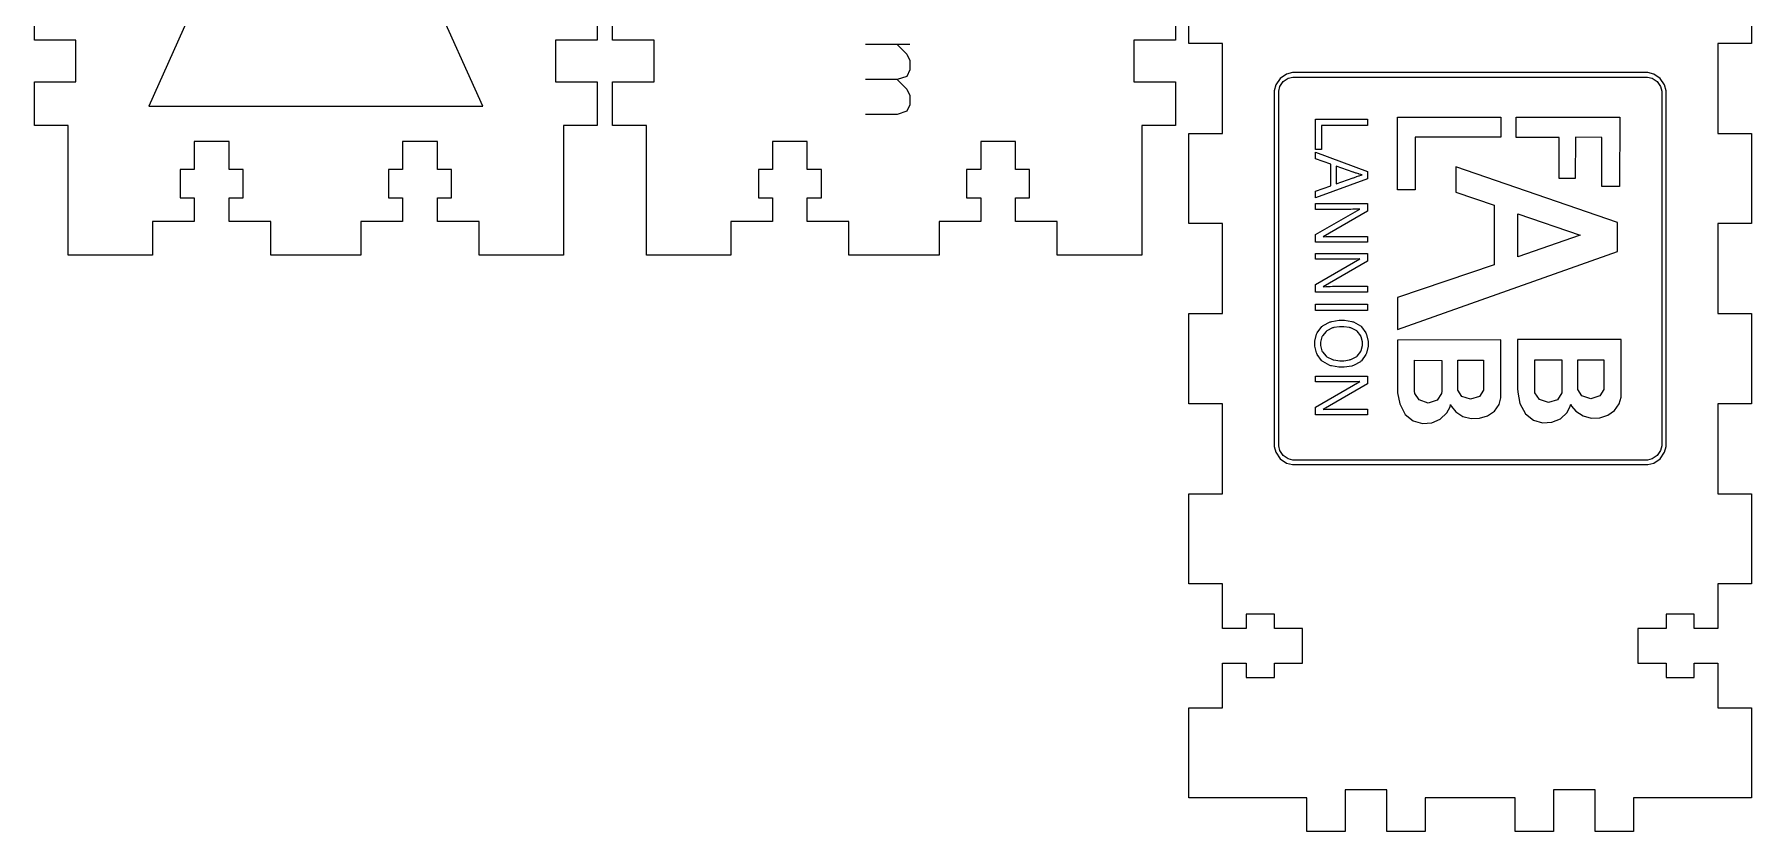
# Model space of a CAD drawing. Extents: x 0 to 304, y 0 to 201.
# Drawn here: x 0.1 to 152.7, y 0.1 to 70.9 of the extents above; entities that cross this region are included whole.
import ezdxf

# ---------------------------------------------------------------- set-up
doc = ezdxf.new("R2010")
doc.units = 0
doc.layers.get('0').update_dxf_attribs({"linetype": 'CONTINUOUS'})

msp = doc.modelspace()

# ---------------------------------------------------------------- linework, layer by layer
at = {"color": 1}
for p, q in [((25.1272, 97.5487), (10.2884, 64.5569)), ((39.9658, 64.5569), (25.1272, 97.5487)), ((102.678, 70.1269), (102.678, 78.1265)), ((152.677, 78.1265), (152.677, 70.1269)), ((0.12678, 70.4261), (0.12678, 74.326)), ((50.1276, 74.326), (50.1276, 70.4261)), ((51.4918, 70.4261), (51.4918, 74.326)), ((101.492, 74.326), (101.492, 70.4261)), ((3.82683, 70.4261), (0.12678, 70.4261)), ((3.82683, 66.7262), (3.82683, 70.4261)), ((50.1276, 70.4261), (46.4273, 70.4261)), ((46.4273, 70.4261), (46.4273, 66.7262)), ((55.1917, 70.4261), (51.4918, 70.4261)), ((55.1917, 66.7262), (55.1917, 70.4261)), ((101.492, 70.4261), (97.7925, 70.4261)), ((97.7925, 70.4261), (97.7925, 66.7262)), ((105.678, 70.1269), (102.678, 70.1269)), ((105.678, 62.1273), (105.678, 70.1269)), ((152.677, 70.1269), (149.677, 70.1269)), ((149.677, 70.1269), (149.677, 62.1273)), ((0.12678, 62.8262), (0.12678, 66.7262)), ((0.12678, 66.7262), (3.82683, 66.7262)), ((46.4273, 66.7262), (50.1276, 66.7262)), ((50.1276, 66.7262), (50.1276, 62.8262)), ((51.4918, 62.8262), (51.4918, 66.7262)), ((51.4918, 66.7262), (55.1917, 66.7262)), ((97.7925, 66.7262), (101.492, 66.7262)), ((101.492, 66.7262), (101.492, 62.8262)), ((10.2884, 64.5569), (39.9658, 64.5569)), ((3.12677, 62.8262), (0.12678, 62.8262)), ((3.12677, 51.3249), (3.12677, 62.8262)), ((50.1276, 62.8262), (47.1276, 62.8262)), ((47.1276, 62.8262), (47.1276, 51.3249)), ((54.4918, 62.8262), (51.4918, 62.8262)), ((54.4918, 51.3249), (54.4918, 62.8262)), ((101.492, 62.8262), (98.4924, 62.8262)), ((98.4924, 62.8262), (98.4924, 51.3249)), ((17.4267, 61.426), (14.3275, 61.426)), ((14.3275, 61.426), (14.3275, 58.9248)), ((17.4267, 58.9248), (17.4267, 61.426)), ((35.9269, 61.426), (32.8276, 61.426)), ((32.8276, 61.426), (32.8276, 58.9248)), ((35.9269, 58.9248), (35.9269, 61.426)), ((68.7917, 61.426), (65.6925, 61.426)), ((65.6925, 61.426), (65.6925, 58.9248)), ((68.7917, 58.9248), (68.7917, 61.426)), ((87.2917, 61.426), (84.1925, 61.426)), ((84.1925, 61.426), (84.1925, 58.9248)), ((87.2917, 58.9248), (87.2917, 61.426)), ((102.678, 54.1267), (102.678, 62.1273)), ((102.678, 62.1273), (105.678, 62.1273)), ((149.677, 62.1273), (152.677, 62.1273)), ((152.677, 62.1273), (152.677, 54.1267)), ((14.3275, 58.9248), (13.0776, 58.9248)), ((13.0776, 58.9248), (13.0776, 56.425)), ((18.6765, 58.9248), (17.4267, 58.9248)), ((18.6765, 56.425), (18.6765, 58.9248)), ((32.8276, 58.9248), (31.5764, 58.9248)), ((31.5764, 58.9248), (31.5764, 56.425)), ((37.1768, 58.9248), (35.9269, 58.9248)), ((37.1768, 56.425), (37.1768, 58.9248)), ((65.6925, 58.9248), (64.4426, 58.9248)), ((64.4426, 58.9248), (64.4426, 56.425)), ((70.0416, 58.9248), (68.7917, 58.9248)), ((70.0416, 56.425), (70.0416, 58.9248)), ((84.1925, 58.9248), (82.9412, 58.9248)), ((82.9412, 58.9248), (82.9412, 56.425)), ((88.5416, 58.9248), (87.2917, 58.9248)), ((88.5416, 56.425), (88.5416, 58.9248)), ((13.0776, 56.425), (14.3275, 56.425)), ((14.3275, 56.425), (14.3275, 54.325)), ((17.4267, 54.325), (17.4267, 56.425)), ((17.4267, 56.425), (18.6765, 56.425)), ((31.5764, 56.425), (32.8276, 56.425)), ((32.8276, 56.425), (32.8276, 54.325)), ((35.9269, 54.325), (35.9269, 56.425)), ((35.9269, 56.425), (37.1768, 56.425)), ((64.4426, 56.425), (65.6925, 56.425)), ((65.6925, 56.425), (65.6925, 54.325)), ((68.7917, 54.325), (68.7917, 56.425)), ((68.7917, 56.425), (70.0416, 56.425)), ((82.9412, 56.425), (84.1925, 56.425)), ((84.1925, 56.425), (84.1925, 54.325)), ((87.2917, 54.325), (87.2917, 56.425)), ((87.2917, 56.425), (88.5416, 56.425)), ((14.3275, 54.325), (10.6274, 54.325)), ((10.6274, 54.325), (10.6274, 51.3249)), ((21.1267, 54.325), (17.4267, 54.325)), ((21.1267, 51.3249), (21.1267, 54.325)), ((32.8276, 54.325), (29.1276, 54.325)), ((29.1276, 54.325), (29.1276, 51.3249)), ((39.6268, 54.325), (35.9269, 54.325)), ((39.6268, 51.3249), (39.6268, 54.325)), ((65.6925, 54.325), (61.9926, 54.325)), ((61.9926, 54.325), (61.9926, 51.3249)), ((72.4916, 54.325), (68.7917, 54.325)), ((72.4916, 51.3249), (72.4916, 54.325)), ((84.1925, 54.325), (80.4926, 54.325)), ((80.4926, 54.325), (80.4926, 51.3249)), ((90.992, 54.325), (87.2917, 54.325)), ((90.992, 51.3249), (90.992, 54.325)), ((105.678, 54.1267), (102.678, 54.1267)), ((105.678, 46.1271), (105.678, 54.1267)), ((152.677, 54.1267), (149.677, 54.1267)), ((149.677, 54.1267), (149.677, 46.1271)), ((10.6274, 51.3249), (3.12677, 51.3249)), ((29.1276, 51.3249), (21.1267, 51.3249)), ((47.1276, 51.3249), (39.6268, 51.3249)), ((61.9926, 51.3249), (54.4918, 51.3249)), ((80.4926, 51.3249), (72.4916, 51.3249)), ((98.4924, 51.3249), (90.992, 51.3249)), ((102.678, 38.1275), (102.678, 46.1271)), ((102.678, 46.1271), (105.678, 46.1271)), ((149.677, 46.1271), (152.677, 46.1271)), ((152.677, 46.1271), (152.677, 38.1275)), ((105.678, 38.1275), (102.678, 38.1275)), ((105.678, 30.1267), (105.678, 38.1275)), ((152.677, 38.1275), (149.677, 38.1275)), ((149.677, 38.1275), (149.677, 30.1267)), ((102.678, 22.1272), (102.678, 30.1267)), ((102.678, 30.1267), (105.678, 30.1267)), ((149.677, 30.1267), (152.677, 30.1267)), ((152.677, 30.1267), (152.677, 22.1272)), ((105.678, 22.1272), (102.678, 22.1272)), ((105.678, 18.1777), (105.678, 22.1272)), ((152.677, 22.1272), (149.677, 22.1272)), ((149.677, 22.1272), (149.677, 18.1777)), ((110.278, 19.4276), (107.778, 19.4276)), ((107.778, 19.4276), (107.778, 18.1777)), ((110.278, 18.1777), (110.278, 19.4276)), ((147.578, 19.4276), (145.077, 19.4276)), ((145.077, 19.4276), (145.077, 18.1777)), ((147.578, 18.1777), (147.578, 19.4276)), ((107.778, 18.1777), (105.678, 18.1777)), ((112.777, 18.1777), (110.278, 18.1777)), ((112.777, 15.0771), (112.777, 18.1777)), ((145.077, 18.1777), (142.577, 18.1777)), ((142.577, 18.1777), (142.577, 15.0771)), ((149.677, 18.1777), (147.578, 18.1777)), ((105.678, 11.1277), (105.678, 15.0771)), ((105.678, 15.0771), (107.778, 15.0771)), ((107.778, 15.0771), (107.778, 13.8272)), ((107.778, 13.8272), (110.278, 13.8272)), ((110.278, 13.8272), (110.278, 15.0771)), ((110.278, 15.0771), (112.777, 15.0771)), ((142.577, 15.0771), (145.077, 15.0771)), ((145.077, 15.0771), (145.077, 13.8272)), ((145.077, 13.8272), (147.578, 13.8272)), ((147.578, 13.8272), (147.578, 15.0771)), ((147.578, 15.0771), (149.677, 15.0771)), ((149.677, 15.0771), (149.677, 11.1277)), ((102.678, 3.12677), (102.678, 11.1277)), ((102.678, 11.1277), (105.678, 11.1277)), ((149.677, 11.1277), (152.677, 11.1277)), ((152.677, 11.1277), (152.677, 3.12677)), ((113.177, 3.12677), (102.678, 3.12677)), ((113.177, 0.12678), (113.177, 3.12677)), ((120.278, 3.82683), (116.578, 3.82683)), ((116.578, 3.82683), (116.578, 0.12678)), ((120.278, 0.12678), (120.278, 3.82683)), ((131.677, 3.12677), (123.678, 3.12677)), ((123.678, 3.12677), (123.678, 0.12678)), ((131.677, 0.12678), (131.677, 3.12677)), ((138.778, 3.82683), (135.078, 3.82683)), ((135.078, 3.82683), (135.078, 0.12678)), ((138.778, 0.12678), (138.778, 3.82683)), ((152.677, 3.12677), (142.178, 3.12677)), ((142.178, 3.12677), (142.178, 0.12678)), ((116.578, 0.12678), (113.177, 0.12678)), ((123.678, 0.12678), (120.278, 0.12678)), ((135.078, 0.12678), (131.677, 0.12678)), ((142.178, 0.12678), (138.778, 0.12678))]:
    msp.add_line(p, q, dxfattribs=at)
at = {"color": 0}
for p, q in [((77.9032, 70.0222), (73.9525, 70.0222)), ((76.7747, 70.0222), (77.6206, 69.1762)), ((77.6206, 69.1762), (77.9032, 68.611)), ((77.6206, 67.1999), (76.7747, 66.9177)), ((77.9032, 67.7651), (77.6206, 67.1999)), ((77.9032, 68.611), (77.9032, 67.7651)), ((111.365, 67.3957), (110.794, 67.0112)), ((111.89, 67.5361), (111.365, 67.3957)), ((111.518, 67.0306), (111.927, 67.1393)), ((112.065, 67.5361), (111.89, 67.5361)), ((111.927, 67.1393), (112.065, 67.1393)), ((143.29, 67.5361), (112.065, 67.5361)), ((112.065, 67.1393), (143.29, 67.1393)), ((143.463, 67.5361), (143.29, 67.5361)), ((143.29, 67.1393), (143.426, 67.1393)), ((143.426, 67.1393), (143.836, 67.0306)), ((143.988, 67.3957), (143.463, 67.5361)), ((144.56, 67.0112), (143.988, 67.3957)), ((76.7747, 66.9177), (73.9525, 66.9177)), ((76.7747, 66.9177), (77.6206, 66.0714)), ((77.6206, 66.0714), (77.9032, 65.5066)), ((110.409, 66.4422), (110.268, 65.9183)), ((110.268, 65.9183), (110.268, 65.7433)), ((110.268, 65.7433), (110.268, 34.5116)), ((110.794, 67.0112), (110.409, 66.4422)), ((110.666, 65.8798), (110.775, 66.2891)), ((110.666, 65.7433), (110.666, 65.8798)), ((110.666, 34.5116), (110.666, 65.7433)), ((110.775, 66.2891), (111.074, 66.7329)), ((111.074, 66.7329), (111.518, 67.0306)), ((143.836, 67.0306), (144.28, 66.7329)), ((144.28, 66.7329), (144.578, 66.2891)), ((144.945, 66.4422), (144.56, 67.0112)), ((144.578, 66.2891), (144.689, 65.8798)), ((144.689, 65.8798), (144.689, 65.7433)), ((144.689, 65.7433), (144.689, 34.5116)), ((145.087, 65.9183), (144.945, 66.4422)), ((145.087, 65.7433), (145.087, 65.9183)), ((145.087, 34.5116), (145.087, 65.7433)), ((77.6206, 64.0955), (76.7747, 63.8129)), ((77.9032, 64.6603), (77.6206, 64.0955)), ((77.9032, 65.5066), (77.9032, 64.6603)), ((76.7747, 63.8129), (73.9525, 63.8129)), ((113.944, 63.4023), (118.543, 63.4023)), ((113.944, 60.6986), (113.944, 63.4023)), ((118.543, 62.8304), (114.455, 62.8304)), ((114.455, 62.8304), (114.455, 60.6986)), ((118.543, 63.4023), (118.543, 62.8304)), ((121.219, 63.5758), (130.4, 63.5801)), ((121.219, 57.114), (121.219, 63.5758)), ((130.4, 63.5801), (130.4, 61.8091)), ((131.757, 61.7816), (131.757, 63.5758)), ((131.757, 63.5758), (140.956, 63.5758)), ((140.956, 63.5758), (140.947, 57.4146)), ((130.4, 61.8091), (122.786, 61.8091)), ((122.786, 61.8091), (122.786, 57.114)), ((135.564, 61.7816), (131.757, 61.7816)), ((135.564, 58.1367), (135.564, 61.7816)), ((137.016, 61.7859), (137.01, 58.1367)), ((139.38, 61.7816), (137.016, 61.7859)), ((139.372, 57.4104), (139.38, 61.7816)), ((114.455, 60.6986), (113.944, 60.6986)), ((113.944, 59.8883), (113.944, 60.4806)), ((113.944, 60.4806), (118.543, 58.7597)), ((115.29, 59.4032), (113.944, 59.8883)), ((118.543, 58.1106), (113.944, 56.4155)), ((115.29, 57.4809), (115.29, 59.4032)), ((117.288, 58.6906), (115.776, 59.2296)), ((115.776, 59.2296), (115.776, 57.6516)), ((115.776, 57.6516), (117.293, 58.1932)), ((117.308, 58.6839), (117.288, 58.6906)), ((117.293, 58.1932), (117.314, 58.2013)), ((117.529, 58.6123), (117.308, 58.6839)), ((117.314, 58.2013), (117.534, 58.2799)), ((117.551, 58.6038), (117.529, 58.6123)), ((117.534, 58.2799), (117.558, 58.287)), ((117.573, 58.5971), (117.551, 58.6038)), ((117.558, 58.287), (117.58, 58.2937)), ((117.777, 58.5322), (117.573, 58.5971)), ((117.58, 58.2937), (117.781, 58.3558)), ((117.796, 58.5265), (117.777, 58.5322)), ((117.781, 58.3558), (117.799, 58.3614)), ((117.814, 58.5212), (117.796, 58.5265)), ((117.799, 58.3614), (117.817, 58.3667)), ((117.97, 58.4729), (117.814, 58.5212)), ((117.817, 58.3667), (117.97, 58.4151)), ((117.982, 58.4687), (117.97, 58.4729)), ((117.97, 58.4151), (117.982, 58.4179)), ((117.995, 58.4659), (117.982, 58.4687)), ((117.982, 58.4179), (117.995, 58.4218)), ((118.07, 58.444), (117.995, 58.4659)), ((117.995, 58.4218), (118.07, 58.4426)), ((118.073, 58.4426), (118.07, 58.444)), ((118.07, 58.4426), (118.073, 58.4426)), ((118.543, 58.7597), (118.543, 58.1106)), ((140.76, 54.2135), (126.402, 59.1577)), ((126.402, 59.1577), (126.402, 56.9281)), ((137.01, 58.1367), (135.564, 58.1367)), ((113.944, 56.9997), (115.29, 57.4809)), ((113.944, 56.4155), (113.944, 56.9997)), ((122.786, 57.114), (121.219, 57.114)), ((126.402, 56.9281), (129.796, 55.7512)), ((140.947, 57.4146), (139.372, 57.4104)), ((113.944, 55.3847), (113.944, 55.8945)), ((113.944, 55.8945), (118.543, 55.8945)), ((113.944, 53.1594), (117.861, 55.4164)), ((116.999, 55.3847), (113.944, 55.3847)), ((118.543, 55.2291), (114.601, 52.9484)), ((117.059, 55.3847), (116.999, 55.3847)), ((117.237, 55.3918), (117.059, 55.3847)), ((117.262, 55.3918), (117.237, 55.3918)), ((117.286, 55.3932), (117.262, 55.3918)), ((117.522, 55.4013), (117.286, 55.3932)), ((117.545, 55.4013), (117.522, 55.4013)), ((117.57, 55.4027), (117.545, 55.4013)), ((117.833, 55.4164), (117.57, 55.4027)), ((117.861, 55.4164), (117.833, 55.4164)), ((118.543, 55.8945), (118.543, 55.2291)), ((129.796, 55.7512), (129.808, 50.4515)), ((131.917, 51.1817), (131.907, 54.9988)), ((131.907, 54.9988), (137.439, 53.0945)), ((140.766, 51.635), (140.76, 54.2135)), ((113.944, 52.47), (113.944, 53.1594)), ((118.543, 52.47), (113.944, 52.47)), ((114.601, 52.9484), (114.627, 52.9512)), ((114.627, 52.9512), (114.893, 52.965)), ((114.893, 52.965), (114.92, 52.9664)), ((114.92, 52.9664), (114.942, 52.9678)), ((114.942, 52.9678), (115.19, 52.9788)), ((115.19, 52.9788), (115.218, 52.9788)), ((115.218, 52.9788), (115.244, 52.9802)), ((115.244, 52.9802), (115.456, 52.984)), ((115.456, 52.984), (115.528, 52.984)), ((115.528, 52.984), (118.543, 52.984)), ((118.543, 52.984), (118.543, 52.47)), ((137.44, 53.0945), (131.917, 51.1817)), ((137.439, 53.0945), (137.44, 53.0945)), ((113.944, 50.9556), (113.944, 51.4643)), ((113.944, 51.4643), (118.543, 51.4643)), ((113.944, 48.7288), (117.861, 50.9859)), ((116.999, 50.9556), (113.944, 50.9556)), ((118.543, 50.8), (114.601, 48.5193)), ((117.059, 50.9556), (116.999, 50.9556)), ((117.237, 50.9612), (117.059, 50.9556)), ((117.262, 50.9612), (117.237, 50.9612)), ((117.286, 50.9626), (117.262, 50.9612)), ((117.522, 50.9707), (117.286, 50.9626)), ((117.545, 50.9707), (117.522, 50.9707)), ((117.57, 50.9722), (117.545, 50.9707)), ((117.833, 50.9859), (117.57, 50.9722)), ((117.861, 50.9859), (117.833, 50.9859)), ((118.543, 51.4643), (118.543, 50.8)), ((121.207, 44.7146), (140.764, 51.635)), ((129.808, 50.4515), (121.211, 47.5477)), ((140.764, 51.635), (140.766, 51.635)), ((113.944, 48.0399), (113.944, 48.7288)), ((118.543, 48.0399), (113.944, 48.0399)), ((114.601, 48.5193), (114.627, 48.5207)), ((114.627, 48.5207), (114.893, 48.5359)), ((114.893, 48.5359), (114.92, 48.5373)), ((114.92, 48.5373), (114.942, 48.5387)), ((114.942, 48.5387), (115.19, 48.5482)), ((115.19, 48.5482), (115.218, 48.5482)), ((115.218, 48.5482), (115.244, 48.5496)), ((115.244, 48.5496), (115.456, 48.5553)), ((115.456, 48.5553), (115.528, 48.5553)), ((115.528, 48.5553), (118.543, 48.5553)), ((118.543, 48.5553), (118.543, 48.0399)), ((121.211, 47.5477), (121.207, 44.7146)), ((113.944, 46.9717), (118.543, 46.9717)), ((113.944, 46.3998), (113.944, 46.9717)), ((118.543, 46.3998), (113.944, 46.3998)), ((118.543, 46.9717), (118.543, 46.3998)), ((113.88, 43.6866), (114.026, 44.3054)), ((114.026, 44.3054), (114.056, 44.3699)), ((114.056, 44.3699), (114.085, 44.4362)), ((114.085, 44.4362), (114.499, 44.9806)), ((114.499, 44.9806), (114.552, 45.0233)), ((114.869, 44.552), (114.545, 44.1565)), ((114.552, 45.0233), (114.604, 45.0674)), ((114.604, 45.0674), (115.236, 45.394)), ((114.91, 44.5837), (114.869, 44.552)), ((114.952, 44.6155), (114.91, 44.5837)), ((115.447, 44.8539), (114.952, 44.6155)), ((115.236, 45.394), (115.309, 45.4145)), ((115.309, 45.4145), (115.382, 45.4367)), ((115.382, 45.4367), (116.043, 45.5468)), ((115.504, 44.8702), (115.447, 44.8539)), ((115.562, 44.8867), (115.504, 44.8702)), ((116.075, 44.9668), (115.562, 44.8867)), ((116.043, 45.5468), (116.265, 45.5468)), ((116.265, 44.9668), (116.075, 44.9668)), ((116.265, 45.5468), (116.508, 45.5468)), ((116.439, 44.9668), (116.265, 44.9668)), ((116.962, 44.8896), (116.439, 44.9668)), ((116.508, 45.5468), (117.165, 45.4325)), ((117.019, 44.873), (116.962, 44.8896)), ((117.075, 44.8578), (117.019, 44.873)), ((117.559, 44.6207), (117.075, 44.8578)), ((117.165, 45.4325), (117.238, 45.4092)), ((117.238, 45.4092), (117.31, 45.387)), ((117.31, 45.387), (117.924, 45.0508)), ((117.6, 44.5893), (117.559, 44.6207)), ((117.64, 44.5576), (117.6, 44.5893)), ((117.951, 44.1607), (117.64, 44.5576)), ((117.924, 45.0508), (117.975, 45.0053)), ((117.975, 45.0053), (118.026, 44.9612)), ((118.026, 44.9612), (118.418, 44.414)), ((118.418, 44.414), (118.445, 44.3495)), ((118.445, 44.3495), (118.473, 44.2845)), ((118.473, 44.2845), (118.612, 43.6605)), ((113.88, 43.458), (113.88, 43.6866)), ((113.88, 43.2537), (113.88, 43.458)), ((114.02, 42.6392), (113.88, 43.2537)), ((114.499, 44.0627), (114.385, 43.6093)), ((114.385, 43.6093), (114.385, 43.458)), ((114.385, 43.458), (114.385, 43.2883)), ((114.385, 43.2883), (114.502, 42.8265)), ((114.522, 44.1096), (114.499, 44.0627)), ((114.502, 42.8265), (114.526, 42.7785)), ((114.545, 44.1565), (114.522, 44.1096)), ((114.526, 42.7785), (114.549, 42.7316)), ((114.549, 42.7316), (114.872, 42.339)), ((117.64, 42.3637), (117.951, 42.7549)), ((117.972, 44.1124), (117.951, 44.1607)), ((117.951, 42.7549), (117.972, 42.8018)), ((117.993, 44.0655), (117.972, 44.1124)), ((117.972, 42.8018), (117.993, 42.8487)), ((118.103, 43.6164), (117.993, 44.0655)), ((117.993, 42.8487), (118.103, 43.3006)), ((118.103, 43.4509), (118.103, 43.6164)), ((118.103, 43.3006), (118.103, 43.4509)), ((118.612, 43.229), (118.473, 42.624)), ((118.612, 43.6605), (118.612, 43.4509)), ((118.612, 43.4509), (118.612, 43.229)), ((130.404, 43.7871), (121.211, 43.7762)), ((121.211, 43.7762), (121.215, 39.4272)), ((130.404, 38.8539), (130.404, 43.7871)), ((141.079, 43.8312), (131.887, 43.8203)), ((131.887, 43.8203), (131.891, 39.4712)), ((141.079, 38.8966), (141.079, 43.8312)), ((114.049, 42.5746), (114.02, 42.6392)), ((114.077, 42.5097), (114.049, 42.5746)), ((114.479, 41.9612), (114.077, 42.5097)), ((114.531, 41.9156), (114.479, 41.9612)), ((114.584, 41.8715), (114.531, 41.9156)), ((115.211, 41.5301), (114.584, 41.8715)), ((114.872, 42.339), (114.913, 42.3086)), ((114.913, 42.3086), (114.954, 42.2783)), ((114.954, 42.2783), (115.454, 42.0508)), ((115.285, 41.505), (115.211, 41.5301)), ((115.358, 41.4817), (115.285, 41.505)), ((116.02, 41.3618), (115.358, 41.4817)), ((115.454, 42.0508), (115.511, 42.0356)), ((115.511, 42.0356), (115.568, 42.0218)), ((115.568, 42.0218), (116.09, 41.946)), ((116.265, 41.3618), (116.02, 41.3618)), ((116.09, 41.946), (116.265, 41.946)), ((116.265, 41.946), (116.453, 41.946)), ((116.488, 41.3618), (116.265, 41.3618)), ((116.453, 41.946), (116.962, 42.0289)), ((117.158, 41.4775), (116.488, 41.3618)), ((116.962, 42.0289), (117.019, 42.0441)), ((117.019, 42.0441), (117.075, 42.0606)), ((117.075, 42.0606), (117.559, 42.3002)), ((117.231, 41.4997), (117.158, 41.4775)), ((117.303, 41.523), (117.231, 41.4997)), ((117.922, 41.8592), (117.303, 41.523)), ((117.559, 42.3002), (117.6, 42.3319)), ((117.6, 42.3319), (117.64, 42.3637)), ((117.972, 41.9033), (117.922, 41.8592)), ((118.024, 41.9474), (117.972, 41.9033)), ((118.418, 42.4946), (118.024, 41.9474)), ((118.445, 42.5595), (118.418, 42.4946)), ((118.473, 42.624), (118.445, 42.5595)), ((122.728, 39.2508), (122.728, 41.9887)), ((122.728, 41.9887), (125.145, 41.9806)), ((125.145, 41.9806), (125.145, 39.2508)), ((126.562, 39.5344), (126.562, 41.9876)), ((126.562, 41.9876), (128.86, 41.9876)), ((128.86, 41.9876), (128.862, 39.5344)), ((133.404, 39.2934), (133.404, 42.0328)), ((133.404, 42.0328), (135.821, 42.0232)), ((135.821, 42.0232), (135.821, 39.2934)), ((137.238, 39.5774), (137.238, 42.0317)), ((137.238, 42.0317), (139.536, 42.0317)), ((139.536, 42.0317), (139.537, 39.5774)), ((113.944, 40.0597), (113.944, 40.568)), ((113.944, 40.568), (118.543, 40.568)), ((113.944, 37.8326), (117.861, 40.09)), ((116.999, 40.0597), (113.944, 40.0597)), ((118.543, 39.9038), (114.601, 37.623)), ((117.059, 40.0597), (116.999, 40.0597)), ((117.237, 40.065), (117.059, 40.0597)), ((117.262, 40.065), (117.237, 40.065)), ((117.286, 40.0664), (117.262, 40.065)), ((117.522, 40.0748), (117.286, 40.0664)), ((117.545, 40.0748), (117.522, 40.0748)), ((117.57, 40.0773), (117.545, 40.0748)), ((117.833, 40.09), (117.57, 40.0773)), ((117.861, 40.09), (117.833, 40.09)), ((118.543, 40.568), (118.543, 39.9038)), ((121.215, 39.4272), (121.218, 39.0977)), ((121.218, 39.0977), (121.411, 38.1081)), ((122.745, 39.0483), (122.728, 39.2508)), ((123.142, 38.4665), (122.745, 39.0483)), ((123.949, 38.1868), (123.142, 38.4665)), ((124.75, 38.4404), (123.949, 38.1868)), ((125.134, 39.044), (124.75, 38.4404)), ((125.145, 39.2508), (125.134, 39.044)), ((126.562, 39.3442), (126.562, 39.5344)), ((126.923, 38.7752), (126.562, 39.3442)), ((127.713, 38.5244), (126.923, 38.7752)), ((128.501, 38.778), (127.713, 38.5244)), ((128.86, 39.3457), (128.501, 38.778)), ((128.862, 39.5344), (128.86, 39.3457)), ((130.238, 38.0725), (130.4, 38.6581)), ((130.4, 38.6581), (130.404, 38.8539)), ((131.891, 39.4712), (131.893, 39.1418)), ((131.893, 39.1418), (132.086, 38.1522)), ((132.086, 38.1522), (132.584, 37.2262)), ((133.42, 39.091), (133.404, 39.2934)), ((133.817, 38.5092), (133.42, 39.091)), ((134.625, 38.2309), (133.817, 38.5092)), ((135.425, 38.4845), (134.625, 38.2309)), ((135.81, 39.0867), (135.425, 38.4845)), ((135.821, 39.2934), (135.81, 39.0867)), ((137.238, 39.3869), (137.238, 39.5774)), ((137.599, 38.8179), (137.238, 39.3869)), ((138.388, 38.5671), (137.599, 38.8179)), ((139.176, 38.8207), (138.388, 38.5671)), ((139.536, 39.3883), (139.176, 38.8207)), ((139.537, 39.5774), (139.536, 39.3883)), ((140.914, 38.1152), (141.075, 38.7008)), ((141.075, 38.7008), (141.079, 38.8966)), ((113.944, 37.1436), (113.944, 37.8326)), ((118.543, 37.1436), (113.944, 37.1436)), ((114.601, 37.623), (114.627, 37.6245)), ((114.627, 37.6245), (114.893, 37.6396)), ((114.893, 37.6396), (114.92, 37.641)), ((114.92, 37.641), (114.942, 37.6424)), ((114.942, 37.6424), (115.19, 37.652)), ((115.19, 37.652), (115.218, 37.652)), ((115.218, 37.652), (115.244, 37.6534)), ((115.244, 37.6534), (115.456, 37.659)), ((115.456, 37.659), (115.528, 37.659)), ((115.528, 37.659), (118.543, 37.659)), ((118.543, 37.659), (118.543, 37.1436)), ((121.411, 38.1081), (121.908, 37.1821)), ((121.908, 37.1821), (122.612, 36.6173)), ((122.612, 36.6173), (123.428, 36.3788)), ((124.262, 36.4367), (125.02, 36.7563)), ((125.02, 36.7563), (125.605, 37.3063)), ((125.605, 37.3063), (125.891, 37.8576)), ((125.891, 37.8576), (125.928, 38.0517)), ((125.928, 38.0517), (126.01, 37.8781)), ((126.01, 37.8781), (126.391, 37.4167)), ((126.391, 37.4167), (127.022, 37.0057)), ((127.022, 37.0057), (127.751, 36.8141)), ((127.751, 36.8141), (128.507, 36.8321)), ((128.507, 36.8321), (129.22, 37.054)), ((129.22, 37.054), (129.821, 37.4689)), ((129.821, 37.4689), (130.238, 38.0725)), ((132.584, 37.2262), (133.288, 36.6614)), ((133.288, 36.6614), (134.104, 36.4229)), ((134.938, 36.4808), (135.695, 36.8004)), ((135.695, 36.8004), (136.281, 37.3503)), ((136.281, 37.3503), (136.566, 37.9017)), ((136.566, 37.9017), (136.604, 38.0958)), ((136.604, 38.0958), (136.686, 37.9222)), ((136.686, 37.9222), (137.067, 37.4608)), ((137.067, 37.4608), (137.698, 37.0498)), ((137.698, 37.0498), (138.427, 36.8582)), ((138.427, 36.8582), (139.183, 36.8762)), ((139.183, 36.8762), (139.896, 37.0981)), ((139.896, 37.0981), (140.497, 37.513)), ((140.497, 37.513), (140.914, 38.1152)), ((123.428, 36.3788), (124.262, 36.4367)), ((134.104, 36.4229), (134.938, 36.4808)), ((110.268, 34.5116), (110.268, 34.3379)), ((110.268, 34.3379), (110.409, 33.8143)), ((110.409, 33.8143), (110.794, 33.2438)), ((110.666, 34.3752), (110.666, 34.5116)), ((110.775, 33.9659), (110.666, 34.3752)), ((111.074, 33.5221), (110.775, 33.9659)), ((144.578, 33.9659), (144.28, 33.5221)), ((144.56, 33.2438), (144.945, 33.8143)), ((144.689, 34.3752), (144.578, 33.9659)), ((144.689, 34.5116), (144.689, 34.3752)), ((144.945, 33.8143), (145.087, 34.3379)), ((145.087, 34.3379), (145.087, 34.5116)), ((110.794, 33.2438), (111.365, 32.8593)), ((111.518, 33.2245), (111.074, 33.5221)), ((111.365, 32.8593), (111.89, 32.7174)), ((111.927, 33.1156), (111.518, 33.2245)), ((111.89, 32.7174), (112.065, 32.7174)), ((112.065, 33.1156), (111.927, 33.1156)), ((143.29, 33.1156), (112.065, 33.1156)), ((112.065, 32.7174), (143.29, 32.7174)), ((143.426, 33.1156), (143.29, 33.1156)), ((143.29, 32.7174), (143.463, 32.7174)), ((143.836, 33.2245), (143.426, 33.1156)), ((143.463, 32.7174), (143.988, 32.8593)), ((144.28, 33.5221), (143.836, 33.2245)), ((143.988, 32.8593), (144.56, 33.2438))]:
    msp.add_line(p, q, dxfattribs=at)

doc.saveas('drawing.dxf')
